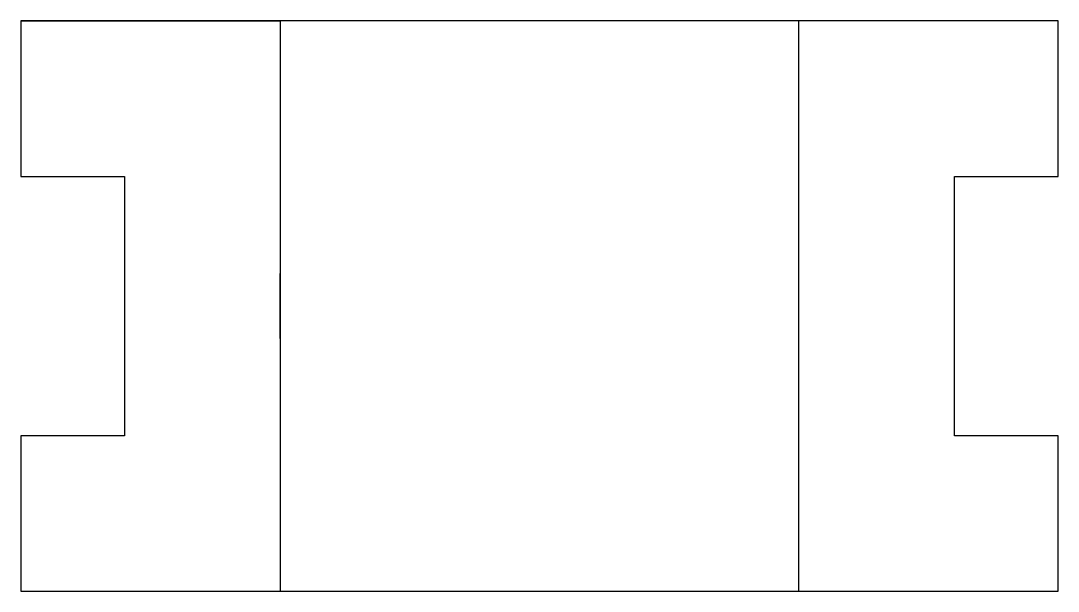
# Model space of a CAD drawing. Header units: millimetres. Extents: x 1958 to 2118, y 2196 to 2284.
import ezdxf

# ---------------------------------------------------------------- set-up
doc = ezdxf.new("R2010")
doc.units = ezdxf.units.MM

msp = doc.modelspace()

# ---------------------------------------------------------------- linework, layer by layer
for p, q in [((2117.79, 2283.75), (1957.79, 2283.75)), ((1957.79, 2283.75), (1957.79, 2259.75)), ((1957.79, 2283.75), (1997.79, 2283.75)), ((1997.79, 2283.75), (1997.79, 2195.75)), ((2077.79, 2283.75), (1997.79, 2283.75)), ((2077.79, 2195.75), (2077.79, 2283.75)), ((2077.79, 2195.75), (2077.79, 2283.75)), ((2117.79, 2259.75), (2117.79, 2283.75)), ((1957.79, 2259.75), (1973.79, 2259.75)), ((1973.79, 2259.75), (1973.79, 2219.75)), ((2101.79, 2259.75), (2117.79, 2259.75)), ((2101.79, 2219.75), (2101.79, 2259.75)), ((1997.79, 2244.75), (1997.79, 2234.75)), ((1997.79, 2234.75, 20), (1997.79, 2244.75, 20)), ((1997.79, 2244.59, 20), (1997.79, 2234.59, 20)), ((1973.79, 2219.75), (1957.79, 2219.75)), ((1957.79, 2219.75), (1957.79, 2195.75)), ((2117.79, 2219.75), (2101.79, 2219.75)), ((2117.79, 2195.75), (2117.79, 2219.75)), ((1957.79, 2195.75), (2117.79, 2195.75)), ((1997.79, 2195.75), (2077.79, 2195.75))]:
    msp.add_line(p, q)

doc.saveas('drawing.dxf')
